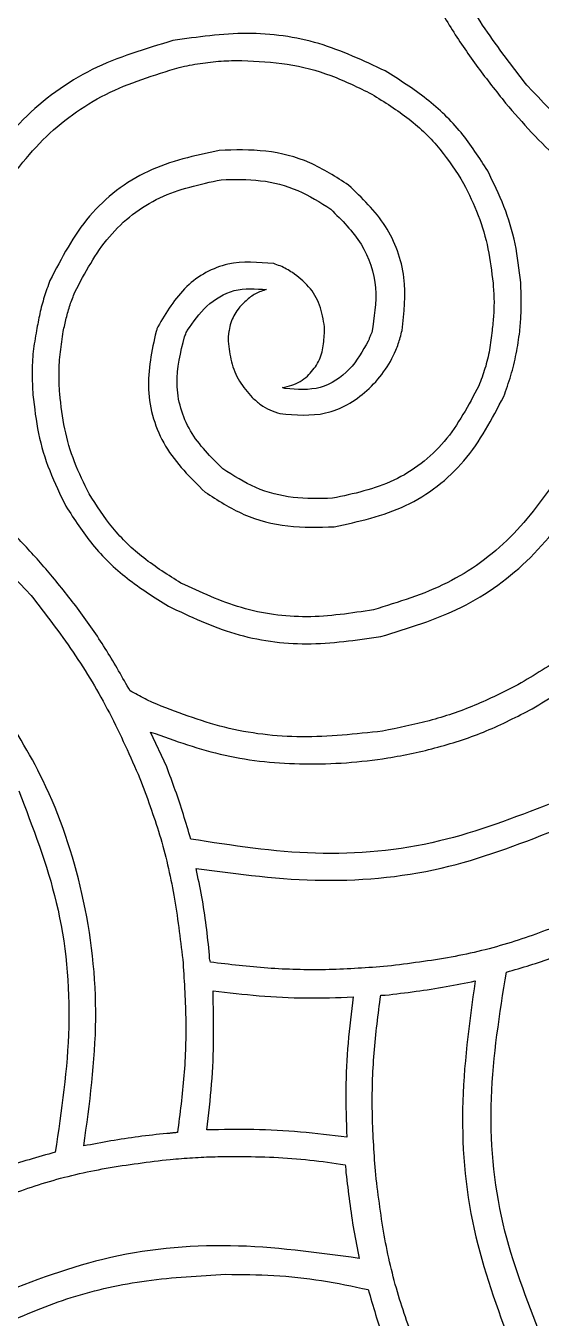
# Model space of a CAD drawing. Extents: x 0 to 371, y 0 to 260.
# Drawn here: x 242.31 to 257.6, y 165.5 to 203.82 of the extents above; entities that cross this region are included whole.
import ezdxf

# ---------------------------------------------------------------- set-up
doc = ezdxf.new("R2010")
doc.units = 0
doc.layers.add('Layer_1', color=7, linetype='CONTINUOUS')

msp = doc.modelspace()

# ---------------------------------------------------------------- linework, layer by layer
at = {"layer": 'Layer_1', "color": 7}
for points in [[(248.720215, 202.798679)], [(247.86187, 175.207083)], [(255.640207, 175.498021)], [(248.579139, 170.295755)], [(248.242208, 166.798294)]]:
    msp.add_lwpolyline(points, close=True, dxfattribs=at)
for points in [[(251.169162, 194.759894), (251.169162, 194.892186)], [(246.485727, 181.848021), (246.009787, 182.879999)], [(252.835727, 175.074791), (252.968019, 175.074791)]]:
    msp.add_lwpolyline(points, dxfattribs=at)
for points, knots in [([(257.174997, 202.062291), (256.749584, 202.613134), (255.895432, 203.719129), (254.809969, 205.537855), (254.236632, 206.832754), (253.947287, 207.486249)], [0, 0, 0, 0, 2.086879, 4.19008, 6.332929, 6.332929, 6.332929, 6.332929]), ([(256.778122, 207.56583), (257.217108, 206.77825), (258.088528, 205.214846), (259.786684, 203.142778), (261.136611, 202.013067), (261.805205, 201.453543)], [0, 0, 0, 0, 2.701966, 5.363601, 7.975465, 7.975465, 7.975465, 7.975465]), ([(238.7601, 201.506769), (239.117535, 201.94533), (239.827166, 202.816026), (241.114598, 203.909205), (242.451654, 204.776644), (243.817823, 205.421928), (245.167922, 205.884339), (246.099516, 206.070335), (246.565308, 206.163332)], [0, 0, 0, 0, 1.694248, 3.363666, 5.041543, 6.462666, 7.886398, 9.310103, 9.310103, 9.310103, 9.310103]), ([(254.26458, 204.866771), (254.491669, 204.475765), (254.944218, 203.696561), (255.706733, 202.584214), (256.262735, 201.882779), (256.539894, 201.533124)], [0, 0, 0, 0, 1.356194, 2.702651, 4.040972, 4.040972, 4.040972, 4.040972]), ([(252.968019, 202.485521), (252.324144, 202.789282), (251.028494, 203.40053), (248.843862, 203.70202), (247.401357, 203.491673), (246.671245, 203.385207)], [0, 0, 0, 0, 2.12763, 4.281365, 6.488666, 6.488666, 6.488666, 6.488666]), ([(246.671245, 203.385207), (245.854127, 203.143138), (244.225963, 202.660799), (242.109288, 201.120783), (241.115556, 199.726071), (240.612183, 199.019582)], [0, 0, 0, 0, 2.544261, 5.069616, 7.661989, 7.661989, 7.661989, 7.661989]), ([(246.856247, 202.591457), (247.062849, 202.633447), (247.474018, 202.717013), (248.097699, 202.786241), (248.513311, 202.794545), (248.720215, 202.798679)], [0, 0, 0, 0, 0.632289, 1.258348, 1.878993, 1.878993, 1.878993, 1.878993]), ([(248.720215, 202.798679), (249.17001, 202.775193), (250.065175, 202.728452), (251.374242, 202.390643), (252.172554, 201.995166), (252.571144, 201.797707)], [0, 0, 0, 0, 1.349252, 2.685235, 4.017437, 4.017437, 4.017437, 4.017437]), ([(241.326352, 198.596352), (241.790024, 199.238082), (242.705771, 200.505493), (244.633183, 201.911689), (246.114169, 202.364545), (246.856247, 202.591457)], [0, 0, 0, 0, 2.366487, 4.673792, 6.990994, 6.990994, 6.990994, 6.990994]), ([(256.010727, 199.522394), (255.761937, 199.910739), (255.255494, 200.701264), (254.212262, 201.705201), (253.388023, 202.222117), (252.968019, 202.485521)], [0, 0, 0, 0, 1.380369, 2.809918, 4.295238, 4.295238, 4.295238, 4.295238]), ([(267.387807, 195.685936), (266.027308, 196.167967), (263.393619, 197.101095), (259.874644, 199.236625), (258.057263, 201.138841), (257.174997, 202.062291)], [0, 0, 0, 0, 4.325797, 8.373984, 12.19338, 12.19338, 12.19338, 12.19338]), ([(252.571144, 201.797707), (252.948974, 201.562331), (253.689427, 201.10105), (254.625035, 200.204855), (255.07579, 199.498049), (255.296558, 199.151874)], [0, 0, 0, 0, 1.333712, 2.613745, 3.842465, 3.842465, 3.842465, 3.842465]), ([(256.539894, 201.533124), (256.794411, 201.23792), (257.306635, 200.643813), (258.158682, 199.815036), (258.770683, 199.304033), (259.07979, 199.045938)], [0, 0, 0, 0, 1.168937, 2.352526, 3.560394, 3.560394, 3.560394, 3.560394]), ([(248.046872, 200.130626), (247.322628, 199.974183), (245.882078, 199.663011), (244.050594, 198.259915), (243.366808, 196.938452), (243.019789, 196.267813)], [0, 0, 0, 0, 2.205182, 4.386198, 6.633616, 6.633616, 6.633616, 6.633616]), ([(251.88333, 199.099164), (251.509571, 199.341168), (250.757693, 199.827999), (249.419921, 200.169578), (248.508774, 200.14373), (248.046872, 200.130626)], [0, 0, 0, 0, 1.329544, 2.674592, 4.057536, 4.057536, 4.057536, 4.057536]), ([(256.989995, 196.215102), (256.946239, 196.598969), (256.858905, 197.365138), (256.521495, 198.480609), (256.181462, 199.174156), (256.010727, 199.522394)], [0, 0, 0, 0, 1.157468, 2.310219, 3.472746, 3.472746, 3.472746, 3.472746]), ([(243.760828, 195.924164), (244.063755, 196.500249), (244.661562, 197.637117), (246.231787, 198.85969), (247.476107, 199.124917), (248.099582, 199.257811)], [0, 0, 0, 0, 1.939237, 3.826964, 5.722687, 5.722687, 5.722687, 5.722687]), ([(248.099582, 199.257811), (248.491487, 199.267239), (249.264269, 199.285831), (250.397587, 198.996737), (251.036677, 198.587686), (251.354164, 198.384479)], [0, 0, 0, 0, 1.173339, 2.313662, 3.43938, 3.43938, 3.43938, 3.43938]), ([(253.47083, 194.786249), (253.529149, 195.313349), (253.646908, 196.377675), (253.071376, 197.962436), (252.282051, 198.717666), (251.88333, 199.099164)], [0, 0, 0, 0, 1.577662, 3.185635, 4.827022, 4.827022, 4.827022, 4.827022]), ([(255.296558, 199.151874), (255.449744, 198.838938), (255.754546, 198.216273), (256.047889, 197.215094), (256.128897, 196.530707), (256.169374, 196.188747)], [0, 0, 0, 0, 1.044084, 2.077469, 3.109449, 3.109449, 3.109449, 3.109449]), ([(251.354164, 198.384479), (251.682646, 198.059729), (252.335371, 197.414418), (252.789867, 196.066078), (252.643519, 195.174475), (252.571144, 194.733539)], [0, 0, 0, 0, 1.374248, 2.730763, 4.057986, 4.057986, 4.057986, 4.057986]), ([(249.660727, 196.770624), (249.202723, 196.810769), (248.275494, 196.892044), (246.961734, 196.153162), (246.472946, 195.32092), (246.221144, 194.892186)], [0, 0, 0, 0, 1.356337, 2.745907, 4.222353, 4.222353, 4.222353, 4.222353]), ([(250.216249, 196.506041), (250.159014, 196.541631), (250.041731, 196.61456), (249.856226, 196.705105), (249.724935, 196.749106), (249.660727, 196.770624)], [0, 0, 0, 0, 0.202151, 0.414237, 0.617239, 0.617239, 0.617239, 0.617239]), ([(243.019789, 196.267813), (242.961552, 196.107246), (242.844978, 195.78583), (242.713171, 195.290058), (242.652957, 194.95395), (242.622914, 194.786249)], [0, 0, 0, 0, 0.512246, 1.025391, 1.536387, 1.536387, 1.536387, 1.536387]), ([(251.169162, 194.892186), (251.133715, 195.111876), (251.064317, 195.541984), (250.727925, 196.118356), (250.38701, 196.376659), (250.216249, 196.506041)], [0, 0, 0, 0, 0.664206, 1.30038, 1.938828, 1.938828, 1.938828, 1.938828]), ([(243.416664, 194.759894), (243.444985, 194.892183), (243.501642, 195.156824), (243.612051, 195.547519), (243.711315, 195.798816), (243.760828, 195.924164)], [0, 0, 0, 0, 0.405852, 0.811897, 1.216005, 1.216005, 1.216005, 1.216005]), ([(247.094475, 194.786249), (247.273243, 195.040359), (247.631398, 195.549461), (248.481914, 196.070415), (249.124069, 196.02582), (249.44937, 196.003229)], [0, 0, 0, 0, 0.929904, 1.863034, 2.821039, 2.821039, 2.821039, 2.821039]), ([(249.44937, 196.003229), (249.338203, 195.96643), (249.115761, 195.892795), (248.83183, 195.681495), (248.678537, 195.507687), (248.602394, 195.421352)], [0, 0, 0, 0, 0.349447, 0.699231, 1.044459, 1.044459, 1.044459, 1.044459]), ([(256.169374, 196.188747), (256.181858, 196.030408), (256.206655, 195.715895), (256.190696, 195.246755), (256.158796, 194.938641), (256.143019, 194.786249)], [0, 0, 0, 0, 0.476174, 0.945835, 1.405453, 1.405453, 1.405453, 1.405453]), ([(256.963124, 194.759894), (256.977341, 194.918848), (257.005909, 195.238267), (257.010736, 195.724379), (256.996965, 196.050197), (256.989995, 196.215102)], [0, 0, 0, 0, 0.478613, 0.961775, 1.45692, 1.45692, 1.45692, 1.45692]), ([(248.602394, 195.421352), (248.560134, 195.357777), (248.475259, 195.23009), (248.379118, 195.016893), (248.351659, 194.863573), (248.33781, 194.786249)], [0, 0, 0, 0, 0.228959, 0.459846, 0.694772, 0.694772, 0.694772, 0.694772]), ([(242.622914, 194.786249), (242.585765, 194.579113), (242.510831, 194.161293), (242.480292, 193.522018), (242.504751, 193.094941), (242.516977, 192.881456)], [0, 0, 0, 0, 0.630849, 1.272497, 1.913829, 1.913829, 1.913829, 1.913829]), ([(243.310727, 192.907811), (243.299946, 193.116841), (243.278571, 193.531298), (243.321663, 194.151247), (243.385015, 194.557128), (243.416664, 194.759894)], [0, 0, 0, 0, 0.627466, 1.244117, 1.859713, 1.859713, 1.859713, 1.859713]), ([(246.168433, 194.759894), (246.044295, 194.189883), (245.794223, 193.041618), (246.337547, 191.259492), (247.191616, 190.421359), (247.623642, 189.997394)], [0, 0, 0, 0, 1.731203, 3.487438, 5.285215, 5.285215, 5.285215, 5.285215]), ([(246.221144, 194.892186), (246.213908, 194.881056), (246.197868, 194.856384), (246.189025, 194.808777), (246.175619, 194.776953), (246.168433, 194.759894)], [0, 0, 0, 0, 0.039476, 0.087505, 0.142997, 0.142997, 0.142997, 0.142997]), ([(247.014894, 194.601247), (247.023945, 194.621064), (247.042794, 194.662332), (247.066575, 194.725164), (247.085424, 194.766432), (247.094475, 194.786249)], [0, 0, 0, 0, 0.065343, 0.136074, 0.201417, 0.201417, 0.201417, 0.201417]), ([(248.33781, 194.786249), (248.3307, 194.75111), (248.316576, 194.681304), (248.311613, 194.574758), (248.311508, 194.504204), (248.311455, 194.468956)], [0, 0, 0, 0, 0.107401, 0.213354, 0.319138, 0.319138, 0.319138, 0.319138]), ([(249.846245, 192.325418), (250.306309, 192.284465), (251.237751, 192.201554), (252.51902, 192.954103), (253.134474, 193.806114), (253.359725, 194.390249), (253.419419, 194.585188), (253.453425, 194.718181), (253.47083, 194.786249)], [0, 0, 0, 0, 1.356338, 2.746027, 4.222582, 4.421971, 4.623001, 4.833768, 4.833768, 4.833768, 4.833768]), ([(250.66635, 193.436977), (250.774409, 193.556985), (250.992287, 193.798957), (251.141405, 194.274038), (251.159916, 194.598056), (251.169162, 194.759894)], [0, 0, 0, 0, 0.479683, 0.967182, 1.45365, 1.45365, 1.45365, 1.45365]), ([(252.571144, 194.733539), (252.560342, 194.704667), (252.537842, 194.644528), (252.498508, 194.557967), (252.476009, 194.497828), (252.465207, 194.468956)], [0, 0, 0, 0, 0.092457, 0.192584, 0.28504, 0.28504, 0.28504, 0.28504]), ([(256.143019, 194.786249), (256.120266, 194.594949), (256.075284, 194.216758), (255.944169, 193.665681), (255.811636, 193.317898), (255.746144, 193.146039)], [0, 0, 0, 0, 0.577709, 1.142099, 1.693451, 1.693451, 1.693451, 1.693451]), ([(256.487183, 192.828229), (256.561403, 193.035143), (256.710723, 193.451422), (256.86786, 194.098895), (256.931353, 194.53945), (256.963124, 194.759894)], [0, 0, 0, 0, 0.659156, 1.326126, 1.994103, 1.994103, 1.994103, 1.994103]), ([(248.152808, 190.685208), (247.798159, 191.035223), (247.095137, 191.729058), (246.662518, 193.20369), (246.898662, 194.140262), (247.014894, 194.601247)], [0, 0, 0, 0, 1.480055, 2.933911, 4.343136, 4.343136, 4.343136, 4.343136]), ([(248.311455, 194.468956), (248.334616, 194.264457), (248.381107, 193.853956), (248.616577, 193.268702), (248.889649, 192.957057), (249.025624, 192.801874)], [0, 0, 0, 0, 0.616271, 1.237078, 1.852808, 1.852808, 1.852808, 1.852808]), ([(252.465207, 194.468956), (252.299976, 194.177643), (251.96686, 193.59034), (251.057602, 192.982933), (250.358258, 193.038421), (250.004892, 193.066458)], [0, 0, 0, 0, 1.000474, 2.017009, 3.055252, 3.055252, 3.055252, 3.055252]), ([(232.251453, 193.331041), (233.612062, 192.848966), (236.246991, 191.915389), (239.768958, 189.772153), (241.582662, 187.858513), (242.464267, 186.928331)], [0, 0, 0, 0, 4.326149, 8.377942, 12.210246, 12.210246, 12.210246, 12.210246]), ([(249.92531, 193.092813), (250.017692, 193.113473), (250.197951, 193.153788), (250.451775, 193.268628), (250.594532, 193.380631), (250.66635, 193.436977)], [0, 0, 0, 0, 0.28362, 0.553413, 0.826546, 0.826546, 0.826546, 0.826546]), ([(242.516977, 192.881456), (242.560733, 192.497589), (242.648067, 191.73142), (242.985477, 190.615948), (243.32551, 189.922402), (243.496245, 189.574164)], [0, 0, 0, 0, 1.157468, 2.310219, 3.472746, 3.472746, 3.472746, 3.472746]), ([(244.184058, 189.944168), (244.03088, 190.255174), (243.726125, 190.873937), (243.430274, 191.874985), (243.350777, 192.561799), (243.310727, 192.907811)], [0, 0, 0, 0, 1.038912, 2.066965, 3.110732, 3.110732, 3.110732, 3.110732]), ([(249.025624, 192.801874), (249.105863, 192.728311), (249.263529, 192.583762), (249.541995, 192.419123), (249.744365, 192.356796), (249.846245, 192.325418)], [0, 0, 0, 0, 0.326106, 0.640784, 0.959816, 0.959816, 0.959816, 0.959816]), ([(250.004892, 193.066458), (249.995858, 193.068196), (249.977114, 193.071804), (249.953089, 193.087466), (249.934344, 193.091074), (249.92531, 193.092813)], [0, 0, 0, 0, 0.027378, 0.056812, 0.08419, 0.08419, 0.08419, 0.08419]), ([(255.746144, 193.146039), (255.443168, 192.569912), (254.845239, 191.432913), (253.274869, 190.210149), (252.030395, 189.944816), (251.406874, 189.811876)], [0, 0, 0, 0, 1.939421, 3.827497, 5.723385, 5.723385, 5.723385, 5.723385]), ([(251.4601, 188.965416), (252.184604, 189.123822), (253.626303, 189.439035), (255.451047, 190.846315), (256.139065, 192.162351), (256.487183, 192.828229)], [0, 0, 0, 0, 2.206856, 4.391448, 6.628866, 6.628866, 6.628866, 6.628866]), ([(251.406874, 189.811876), (251.015012, 189.802443), (250.242352, 189.783844), (249.109214, 190.072979), (248.470249, 190.482003), (248.152808, 190.685208)], [0, 0, 0, 0, 1.173205, 2.313288, 3.43889, 3.43889, 3.43889, 3.43889]), ([(258.153749, 190.500206), (257.694714, 189.85781), (256.785815, 188.585851), (254.852101, 187.18493), (253.368081, 186.731713), (252.62437, 186.504585)], [0, 0, 0, 0, 2.359139, 4.671152, 6.993793, 6.993793, 6.993793, 6.993793]), ([(243.09937, 187.483852), (242.826829, 187.798562), (242.277648, 188.432716), (241.370729, 189.322812), (240.708079, 189.859217), (240.373955, 190.129686)], [0, 0, 0, 0, 1.248722, 2.516229, 3.805333, 3.805333, 3.805333, 3.805333]), ([(246.908957, 187.298335), (246.531164, 187.533705), (245.790803, 187.994959), (244.855441, 188.891234), (244.404786, 189.597999), (244.184058, 189.944168)], [0, 0, 0, 0, 1.333601, 2.613455, 3.8421, 3.8421, 3.8421, 3.8421]), ([(247.623642, 189.997394), (247.997402, 189.755358), (248.749281, 189.268463), (250.087014, 188.92656), (250.998192, 188.952345), (251.4601, 188.965416)], [0, 0, 0, 0, 1.329611, 2.674722, 4.057669, 4.057669, 4.057669, 4.057669]), ([(252.835727, 185.710835), (253.652312, 185.958006), (255.277037, 186.449793), (257.397739, 187.97952), (258.391502, 189.371499), (258.894788, 190.07646)], [0, 0, 0, 0, 2.548266, 5.070183, 7.657964, 7.657964, 7.657964, 7.657964]), ([(243.496245, 189.574164), (243.74504, 189.185782), (244.251506, 188.395164), (245.294659, 187.390974), (246.118941, 186.873963), (246.538953, 186.610521)], [0, 0, 0, 0, 1.380479, 2.810201, 4.295596, 4.295596, 4.295596, 4.295596]), ([(244.025412, 170.60323), (244.196776, 171.85614), (244.537904, 174.350251), (244.10982, 178.058205), (243.035591, 181.24672), (241.476911, 183.791775), (239.804322, 185.876311), (238.45108, 187.004257), (237.780832, 187.562918)], [0, 0, 0, 0, 3.781588, 7.527836, 11.082465, 13.784316, 16.445759, 19.057535, 19.057535, 19.057535, 19.057535]), ([(245.401039, 184.096979), (245.173967, 184.496625), (244.72181, 185.292419), (243.954699, 186.426563), (243.383738, 187.13234), (243.09937, 187.483852)], [0, 0, 0, 0, 1.378677, 2.745288, 4.101289, 4.101289, 4.101289, 4.101289]), ([(260.694161, 187.562918), (260.336085, 187.123554), (259.625282, 186.251394), (258.349392, 185.138537), (257.389908, 184.567746), (256.910413, 184.282497)], [0, 0, 0, 0, 1.69868, 3.371974, 5.043547, 5.043547, 5.043547, 5.043547]), ([(252.62437, 186.504585), (251.964007, 186.403378), (250.658033, 186.203226), (248.675328, 186.475114), (247.49598, 187.024751), (246.908957, 187.298335)], [0, 0, 0, 0, 1.998047, 3.951459, 5.887385, 5.887385, 5.887385, 5.887385]), ([(257.333644, 183.567813), (257.84624, 183.879157), (258.869619, 184.500744), (260.232093, 185.694214), (260.99721, 186.620942), (261.381975, 187.086977)], [0, 0, 0, 0, 1.797007, 3.587655, 5.399073, 5.399073, 5.399073, 5.399073]), ([(242.464267, 186.928331), (242.889679, 186.377487), (243.743831, 185.271493), (244.829295, 183.452767), (245.402632, 182.157868), (245.691977, 181.504372)], [0, 0, 0, 0, 2.086879, 4.19008, 6.332929, 6.332929, 6.332929, 6.332929]), ([(246.538953, 186.610521), (247.182828, 186.30676), (248.478478, 185.695512), (250.66311, 185.394022), (252.105615, 185.604369), (252.835727, 185.710835)], [0, 0, 0, 0, 2.12763, 4.281365, 6.488666, 6.488666, 6.488666, 6.488666]), ([(246.062497, 183.753331), (245.989533, 183.790635), (245.841261, 183.866442), (245.622275, 183.983868), (245.474002, 184.059675), (245.401039, 184.096979)], [0, 0, 0, 0, 0.245836, 0.499572, 0.745408, 0.745408, 0.745408, 0.745408]), ([(256.910413, 184.282497), (256.487141, 184.068914), (255.639846, 183.641368), (254.285263, 183.187141), (253.354393, 182.999951), (252.888953, 182.906354)], [0, 0, 0, 0, 1.42106, 2.844636, 4.268239, 4.268239, 4.268239, 4.268239]), ([(252.888953, 182.906354), (252.090741, 182.8192), (250.525562, 182.648303), (248.187064, 182.924267), (246.765018, 183.479188), (246.062497, 183.753331)], [0, 0, 0, 0, 2.404851, 4.715566, 6.971672, 6.971672, 6.971672, 6.971672]), ([(246.009787, 182.879999), (246.737821, 182.620307), (248.213555, 182.093906), (250.612315, 181.867753), (252.739658, 182.018948), (254.539083, 182.404552), (255.985033, 182.877745), (256.884221, 183.337849), (257.333644, 183.567813)], [0, 0, 0, 0, 2.311246, 4.684926, 7.162658, 8.683863, 10.197558, 11.710095, 11.710095, 11.710095, 11.710095]), ([(247.200412, 179.704999), (247.128313, 179.949431), (246.985198, 180.434623), (246.747031, 181.149449), (246.572407, 181.61629), (246.485727, 181.848021)], [0, 0, 0, 0, 0.764496, 1.517514, 2.259713, 2.259713, 2.259713, 2.259713]), ([(245.691977, 181.504372), (245.897747, 180.949892), (246.317259, 179.81945), (246.735923, 178.015722), (246.885694, 176.769555), (246.962183, 176.133124)], [0, 0, 0, 0, 1.773057, 3.6148, 5.537175, 5.537175, 5.537175, 5.537175]), ([(242.093747, 181.133853), (242.516582, 180.043832), (243.387159, 177.799582), (243.728496, 174.111436), (243.362418, 171.653518), (243.178435, 170.418228)], [0, 0, 0, 0, 3.496117, 7.19818, 10.938583, 10.938583, 10.938583, 10.938583]), ([(257.889165, 180.763333), (256.799607, 180.340648), (254.558266, 179.471138), (250.87712, 179.133321), (248.429223, 179.513936), (247.200412, 179.704999)], [0, 0, 0, 0, 3.494783, 7.189148, 10.912982, 10.912982, 10.912982, 10.912982]), ([(247.359058, 178.831668), (248.612442, 178.665382), (251.107903, 178.334311), (254.836977, 178.722177), (257.105737, 179.615536), (258.206975, 180.049164)], [0, 0, 0, 0, 3.786896, 7.539635, 11.079314, 11.079314, 11.079314, 11.079314]), ([(247.755933, 176.265416), (247.725964, 176.556062), (247.666266, 177.135009), (247.535465, 177.991762), (247.417473, 178.553544), (247.359058, 178.831668)], [0, 0, 0, 0, 0.876497, 1.745927, 2.598393, 2.598393, 2.598393, 2.598393]), ([(258.259685, 177.191458), (257.711536, 176.985491), (256.590415, 176.56423), (254.79487, 176.1472), (253.551366, 175.997714), (252.915308, 175.921251)], [0, 0, 0, 0, 1.75538, 3.590254, 5.511553, 5.511553, 5.511553, 5.511553]), ([(256.566249, 175.762605), (256.799974, 175.827297), (257.263075, 175.955479), (257.940502, 176.19238), (258.516676, 176.411102), (258.994861, 176.614417), (259.380442, 176.796456), (259.63811, 176.918172), (259.76812, 176.979585)], [0, 0, 0, 0, 0.727343, 1.441154, 2.15188, 2.576009, 2.999573, 3.430935, 3.430935, 3.430935, 3.430935]), ([(246.962183, 176.133124), (247.000957, 175.558581), (247.078341, 174.411922), (247.026754, 172.693045), (246.877664, 171.56231), (246.803537, 171.000105)], [0, 0, 0, 0, 1.726973, 3.446647, 5.14719, 5.14719, 5.14719, 5.14719]), ([(247.782289, 176.053543), (247.775215, 176.077559), (247.761808, 176.12308), (247.755815, 176.194699), (247.755893, 176.241234), (247.755933, 176.265416)], [0, 0, 0, 0, 0.074913, 0.141994, 0.21457, 0.21457, 0.21457, 0.21457]), ([(252.915308, 175.921251), (252.342701, 175.882366), (251.199998, 175.804767), (249.482258, 175.852463), (248.348572, 175.98656), (247.782289, 176.053543)], [0, 0, 0, 0, 1.72115, 3.434751, 5.14497, 5.14497, 5.14497, 5.14497]), ([(257.598227, 164.941043), (257.1702, 166.043731), (256.288893, 168.314167), (255.9687, 172.044263), (256.366684, 174.520783), (256.566249, 175.762605)], [0, 0, 0, 0, 3.536436, 7.28153, 11.048228, 11.048228, 11.048228, 11.048228]), ([(247.676352, 171.079686), (247.729402, 171.531893), (247.835948, 172.440114), (247.89335, 173.819215), (247.872405, 174.742632), (247.86187, 175.207083)], [0, 0, 0, 0, 1.365589, 2.742677, 4.136221, 4.136221, 4.136221, 4.136221]), ([(247.86187, 175.207083), (248.316326, 175.152468), (249.230876, 175.042562), (250.618963, 174.974136), (251.548897, 175.006059), (252.015622, 175.022081)], [0, 0, 0, 0, 1.372992, 2.763011, 4.163579, 4.163579, 4.163579, 4.163579]), ([(252.968019, 175.074791), (253.273622, 175.111729), (253.878199, 175.184802), (254.770412, 175.32085), (255.352873, 175.439493), (255.640207, 175.498021)], [0, 0, 0, 0, 0.92348, 1.826927, 2.706521, 2.706521, 2.706521, 2.706521]), ([(255.640207, 175.498021), (255.464886, 174.234355), (255.114684, 171.710194), (255.491499, 167.913249), (256.373139, 165.580186), (256.804477, 164.438748)], [0, 0, 0, 0, 3.820461, 7.631338, 11.281721, 11.281721, 11.281721, 11.281721]), ([(252.015622, 175.022081), (251.961007, 174.56758), (251.851095, 173.652903), (251.782677, 172.264644), (251.814599, 171.334582), (251.83062, 170.867813)], [0, 0, 0, 0, 1.373125, 2.763393, 4.164094, 4.164094, 4.164094, 4.164094]), ([(252.67708, 169.862706), (252.638306, 170.446048), (252.560919, 171.610287), (252.61252, 173.355399), (252.7616, 174.503779), (252.835727, 175.074791)], [0, 0, 0, 0, 1.753317, 3.499288, 5.226039, 5.226039, 5.226039, 5.226039]), ([(246.485727, 170.973749), (246.206195, 170.943955), (245.651656, 170.884849), (244.831413, 170.7578), (244.292616, 170.654473), (244.025412, 170.60323)], [0, 0, 0, 0, 0.843256, 1.67286, 2.489061, 2.489061, 2.489061, 2.489061]), ([(246.803537, 171.000105), (246.768173, 170.998469), (246.697244, 170.995187), (246.59202, 170.978667), (246.521091, 170.975386), (246.485727, 170.973749)], [0, 0, 0, 0, 0.106134, 0.212873, 0.319007, 0.319007, 0.319007, 0.319007]), ([(251.83062, 170.867813), (251.372159, 170.922447), (250.455299, 171.031708), (249.067702, 171.106398), (248.141227, 171.088611), (247.676352, 171.079686)], [0, 0, 0, 0, 1.384932, 2.76968, 4.164246, 4.164246, 4.164246, 4.164246]), ([(243.178435, 170.418228), (242.918851, 170.346318), (242.406496, 170.204387), (241.65498, 169.960024), (241.170027, 169.770966), (240.929477, 169.677188)], [0, 0, 0, 0, 0.808048, 1.594884, 2.369315, 2.369315, 2.369315, 2.369315]), ([(241.220416, 168.936664), (241.774895, 169.142401), (242.905329, 169.561844), (244.70909, 169.980189), (245.955237, 170.129896), (246.591664, 170.206355)], [0, 0, 0, 0, 1.773013, 3.614699, 5.537056, 5.537056, 5.537056, 5.537056]), ([(246.591664, 170.206355), (246.813088, 170.224211), (247.25504, 170.25985), (247.91792, 170.289739), (248.359147, 170.293753), (248.579139, 170.295755)], [0, 0, 0, 0, 0.666399, 1.330101, 1.990072, 1.990072, 1.990072, 1.990072]), ([(248.579139, 170.295755), (248.942124, 170.290295), (249.662323, 170.279463), (250.730519, 170.197944), (251.430782, 170.09745), (251.777394, 170.047708)], [0, 0, 0, 0, 1.088941, 2.160575, 3.210877, 3.210877, 3.210877, 3.210877]), ([(251.777394, 170.047708), (251.784501, 170.0214), (251.798555, 169.969376), (251.803602, 169.888941), (251.8037, 169.835933), (251.803749, 169.80948)], [0, 0, 0, 0, 0.081549, 0.161265, 0.240673, 0.240673, 0.240673, 0.240673]), ([(251.803749, 169.80948), (251.839085, 169.52129), (251.909146, 168.949903), (252.029646, 168.10079), (252.143886, 167.545413), (252.200624, 167.269583)], [0, 0, 0, 0, 0.871097, 1.727099, 2.571721, 2.571721, 2.571721, 2.571721]), ([(253.947287, 164.491458), (253.741516, 165.045939), (253.322005, 166.17638), (252.903341, 167.980108), (252.75357, 169.226275), (252.67708, 169.862706)], [0, 0, 0, 0, 1.773057, 3.6148, 5.537175, 5.537175, 5.537175, 5.537175]), ([(252.200624, 167.269583), (250.93, 167.444629), (248.401316, 167.792989), (244.615436, 167.421423), (242.312652, 166.517866), (241.19406, 166.078958)], [0, 0, 0, 0, 3.841877, 7.645771, 11.238943, 11.238943, 11.238943, 11.238943]), ([(241.617291, 165.311563), (242.28791, 165.598605), (243.662571, 166.186995), (245.906768, 166.670409), (247.456452, 166.755267), (248.242208, 166.798294)], [0, 0, 0, 0, 2.184858, 4.4786, 6.83788, 6.83788, 6.83788, 6.83788]), ([(248.242208, 166.798294), (248.718043, 166.794039), (249.668108, 166.785543), (251.082675, 166.636666), (252.00594, 166.440915), (252.465207, 166.343541)], [0, 0, 0, 0, 1.427129, 2.849442, 4.257254, 4.257254, 4.257254, 4.257254]), ([(252.465207, 166.343541), (252.53758, 166.09656), (252.682296, 165.602695), (252.919472, 164.869923), (253.093294, 164.387591), (253.179892, 164.147293)], [0, 0, 0, 0, 0.772083, 1.543859, 2.310101, 2.310101, 2.310101, 2.310101])]:
    msp.add_open_spline(points, degree=3, knots=knots, dxfattribs=at)

doc.saveas('drawing.dxf')
